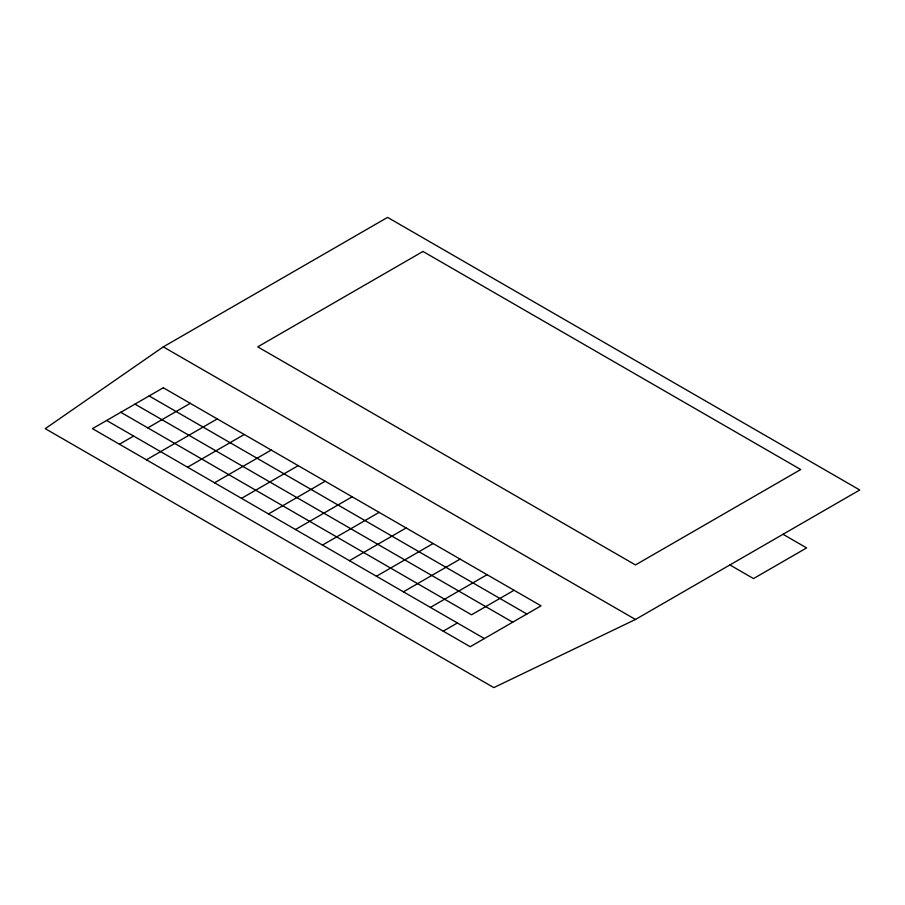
<?xml version="1.0" encoding="UTF-8"?>
<svg xmlns="http://www.w3.org/2000/svg" width="905" height="905" viewBox="0 0 905 905"><rect width="100%" height="100%" fill="white"/><g stroke="black" fill="none" stroke-linecap="round" stroke-linejoin="round"><path stroke-width="1.36" d="M163.296 346.864L45.25 428.653L493.813 687.619L635.468 619.473L859.75 489.99L387.578 217.381L163.296 346.864L635.468 619.473M119.449 444.231L133.612 436.052M147.775 427.873L190.276 403.336M146.429 459.808L217.257 418.913M187.573 467.206L244.237 434.49M214.553 482.784L271.217 450.068M241.533 498.361L298.198 465.645M268.514 513.938L325.178 481.222M295.505 529.515L352.158 496.8M322.485 545.093L379.138 512.377M349.466 560.67L406.119 527.954M376.446 576.247L433.099 543.532M403.426 591.825L460.091 559.109M430.407 607.402L487.071 574.686M443.224 631.158L457.387 622.979M514.051 590.264L471.55 614.8L120.795 412.295M783.017 534.278L806.627 547.91L753.503 578.578L729.905 564.946M149.121 395.938L526.868 614.02M134.958 404.116L512.705 622.199M106.632 420.474L484.367 638.557M163.296 387.759L92.468 428.653L470.204 646.736L541.032 605.841L163.296 387.759M422.986 251.454L257.733 346.864L635.468 564.946L800.721 469.537L422.986 251.454"/></g></svg>
